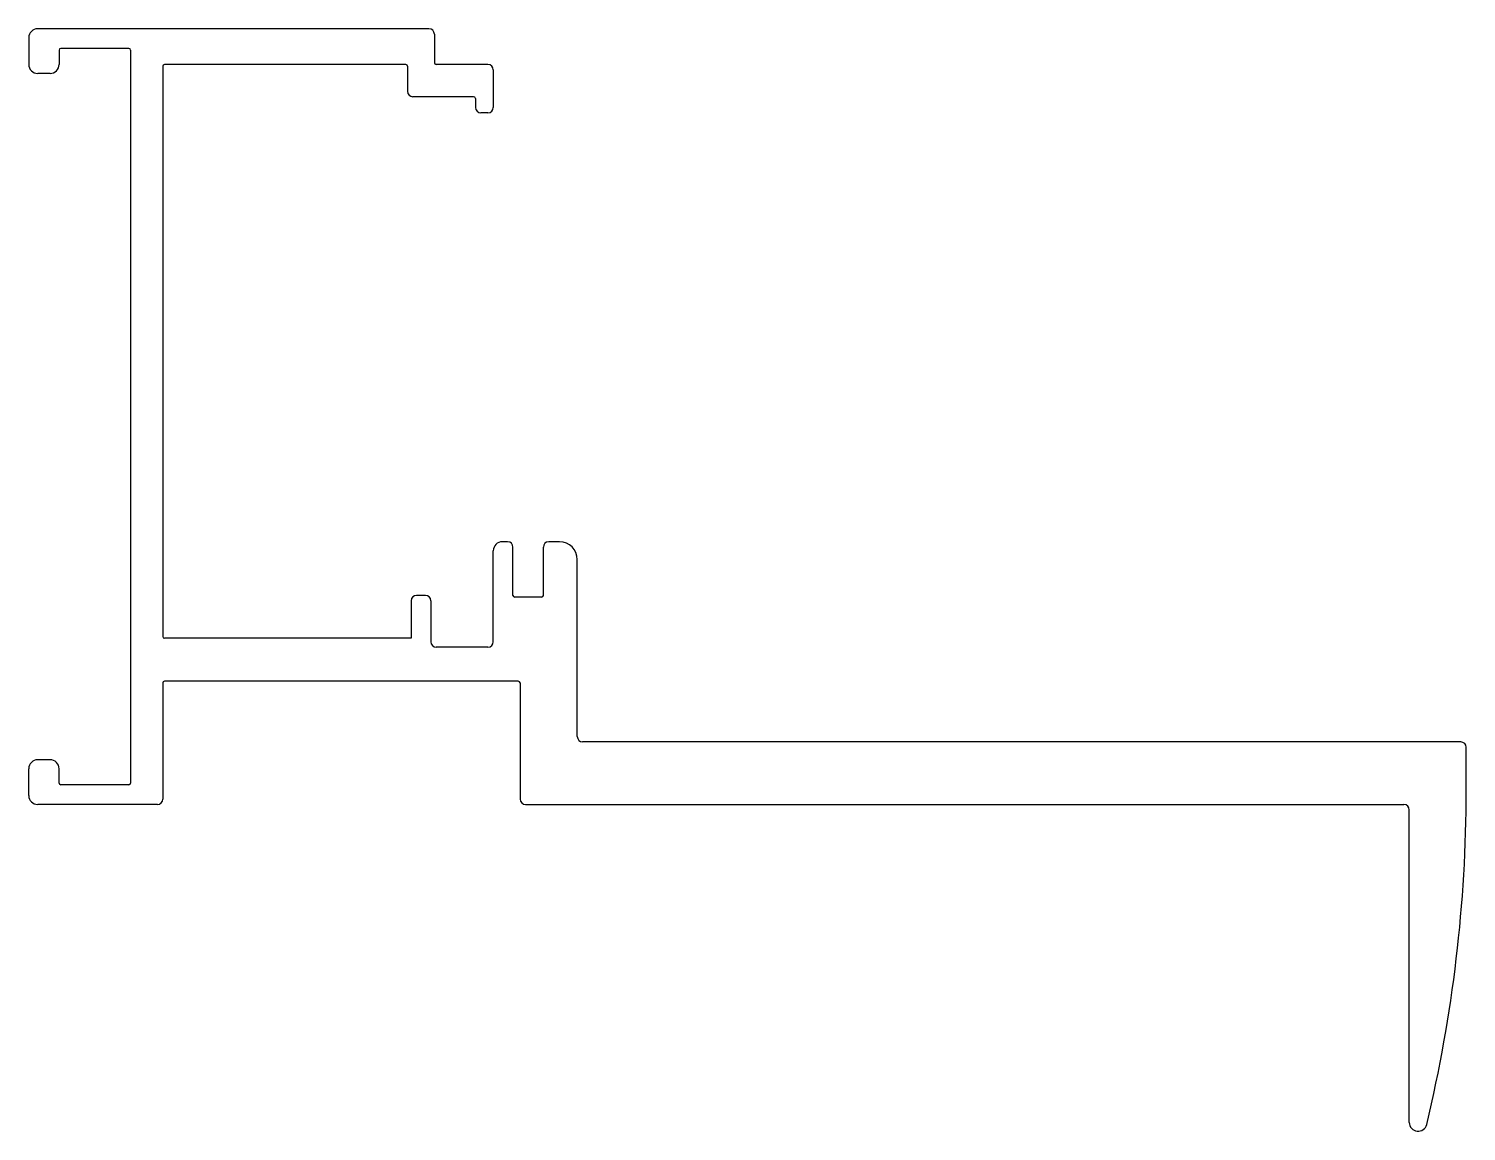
# Model space of a CAD drawing. Extents: x 1036.7 to 1117.2, y 278.1 to 339.8.
import ezdxf

# ---------------------------------------------------------------- set-up
doc = ezdxf.new("R2010")
doc.units = 0
doc.layers.get('0').update_dxf_attribs({"linetype": 'CONTINUOUS'})

msp = doc.modelspace()

# ---------------------------------------------------------------- linework, layer by layer
for p, q in [((1059.129, 339.794), (1037.229, 339.794)), ((1036.729, 339.294), (1036.729, 337.794)), ((1059.429, 339.494), (1059.429, 337.894)), ((1038.429, 338.594), (1038.429, 337.794)), ((1042.329, 338.694), (1038.529, 338.694)), ((1042.429, 338.594), (1042.429, 297.594)), ((1037.929, 337.294), (1037.229, 337.294)), ((1044.229, 337.694), (1044.229, 305.794)), ((1057.829, 337.794), (1044.329, 337.794)), ((1057.929, 337.694), (1057.929, 336.294)), ((1062.429, 337.794), (1059.529, 337.794)), ((1062.729, 337.494), (1062.729, 335.394)), ((1061.629, 335.994), (1058.229, 335.994)), ((1061.729, 335.894), (1061.729, 335.394)), ((1062.429, 335.094), (1062.029, 335.094)), ((1062.729, 305.494), (1062.729, 310.594)), ((1063.529, 311.094), (1063.229, 311.094)), ((1063.829, 308.094), (1063.829, 310.794)), ((1065.529, 308.094), (1065.529, 310.794)), ((1066.429, 311.094), (1065.829, 311.094)), ((1067.429, 300.194), (1067.429, 310.094)), ((1058.129, 307.794), (1058.129, 305.694)), ((1058.929, 308.094), (1058.429, 308.094)), ((1059.229, 307.794), (1059.229, 305.494)), ((1065.429, 307.994), (1063.929, 307.994)), ((1058.129, 305.694), (1044.329, 305.694)), ((1062.429, 305.194), (1059.529, 305.194)), ((1044.229, 303.194), (1044.229, 296.694)), ((1064.129, 303.294), (1044.329, 303.294)), ((1064.229, 303.194), (1064.229, 296.694)), ((1116.879, 299.894), (1067.729, 299.894)), ((1117.179, 297.182), (1117.179, 299.594)), ((1037.929, 298.894), (1037.229, 298.894)), ((1036.729, 296.894), (1036.729, 298.394)), ((1038.429, 297.594), (1038.429, 298.394)), ((1042.329, 297.494), (1038.529, 297.494)), ((1043.929, 296.394), (1037.229, 296.394)), ((1064.529, 296.394), (1113.693, 296.394)), ((1113.993, 278.605), (1113.993, 296.094))]:
    msp.add_line(p, q)
for centre, radius, start, end in [((1037.229, 339.294), 0.5, 90, 180), ((1059.129, 339.494), 0.3, 0, 90), ((1038.529, 338.594), 0.1, 90, 180), ((1042.329, 338.594), 0.1, 0, 90), ((1059.529, 337.894), 0.1, 180, 270), ((1037.229, 337.794), 0.5, 180, 270), ((1037.929, 337.794), 0.5, 270, 0), ((1044.329, 337.694), 0.1, 90, 180), ((1057.829, 337.694), 0.1, 0, 90), ((1062.429, 337.494), 0.3, 0, 90), ((1058.229, 336.294), 0.3, 180, 270), ((1061.629, 335.894), 0.1, 0, 90), ((1062.029, 335.394), 0.3, 180, 270), ((1062.429, 335.394), 0.3, 270, 0), ((1063.229, 310.594), 0.5, 90, 180), ((1063.529, 310.794), 0.3, 0, 90), ((1065.829, 310.794), 0.3, 90, 180), ((1066.429, 310.094), 1, 0, 90), ((1058.429, 307.794), 0.3, 90, 180), ((1058.929, 307.794), 0.3, 0, 90), ((1063.929, 308.094), 0.1, 180, 270), ((1065.429, 308.094), 0.1, 270, 0), ((1044.329, 305.794), 0.1, 180, 270), ((1059.529, 305.494), 0.3, 180, 270), ((1062.429, 305.494), 0.3, 270, 0), ((1044.329, 303.194), 0.1, 90, 180), ((1064.129, 303.194), 0.1, 0, 90), ((1067.729, 300.194), 0.3, 180, 270), ((1116.879, 299.594), 0.3, 0, 90), ((1037.229, 298.394), 0.5, 90, 180), ((1037.929, 298.394), 0.5, 360, 90), ((1037.229, 296.894), 0.5, 180, 270), ((1038.529, 297.594), 0.1, 180, 270), ((1042.329, 297.594), 0.1, 270, 0), ((1037.179, 297.182), 80, 346.48845, 0), ((1043.929, 296.694), 0.3, 270, 0), ((1064.529, 296.694), 0.3, 180, 270), ((1113.693, 296.094), 0.3, 0, 90), ((1114.486, 278.605), 0.493, 180, 346.48845)]:
    msp.add_arc(centre, radius, start, end)

doc.saveas('drawing.dxf')
